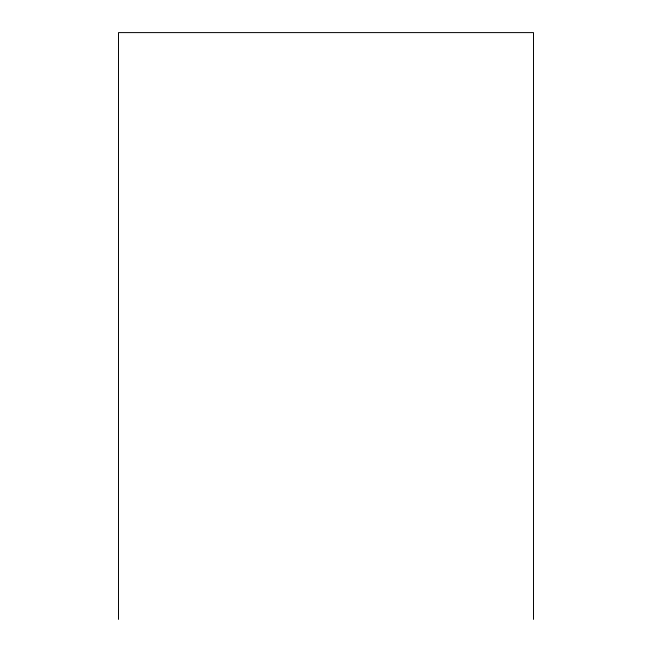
<?xml version="1.0" encoding="UTF-8"?>
<svg xmlns="http://www.w3.org/2000/svg" width="652" height="652" viewBox="0 0 652 652"><rect width="100%" height="100%" fill="white"/><g stroke="black" fill="none" stroke-linecap="round" stroke-linejoin="round"><path stroke-width="0.98" d="M533.491 619.4L533.491 32.6L118.509 32.6L118.509 619.4"/></g></svg>
